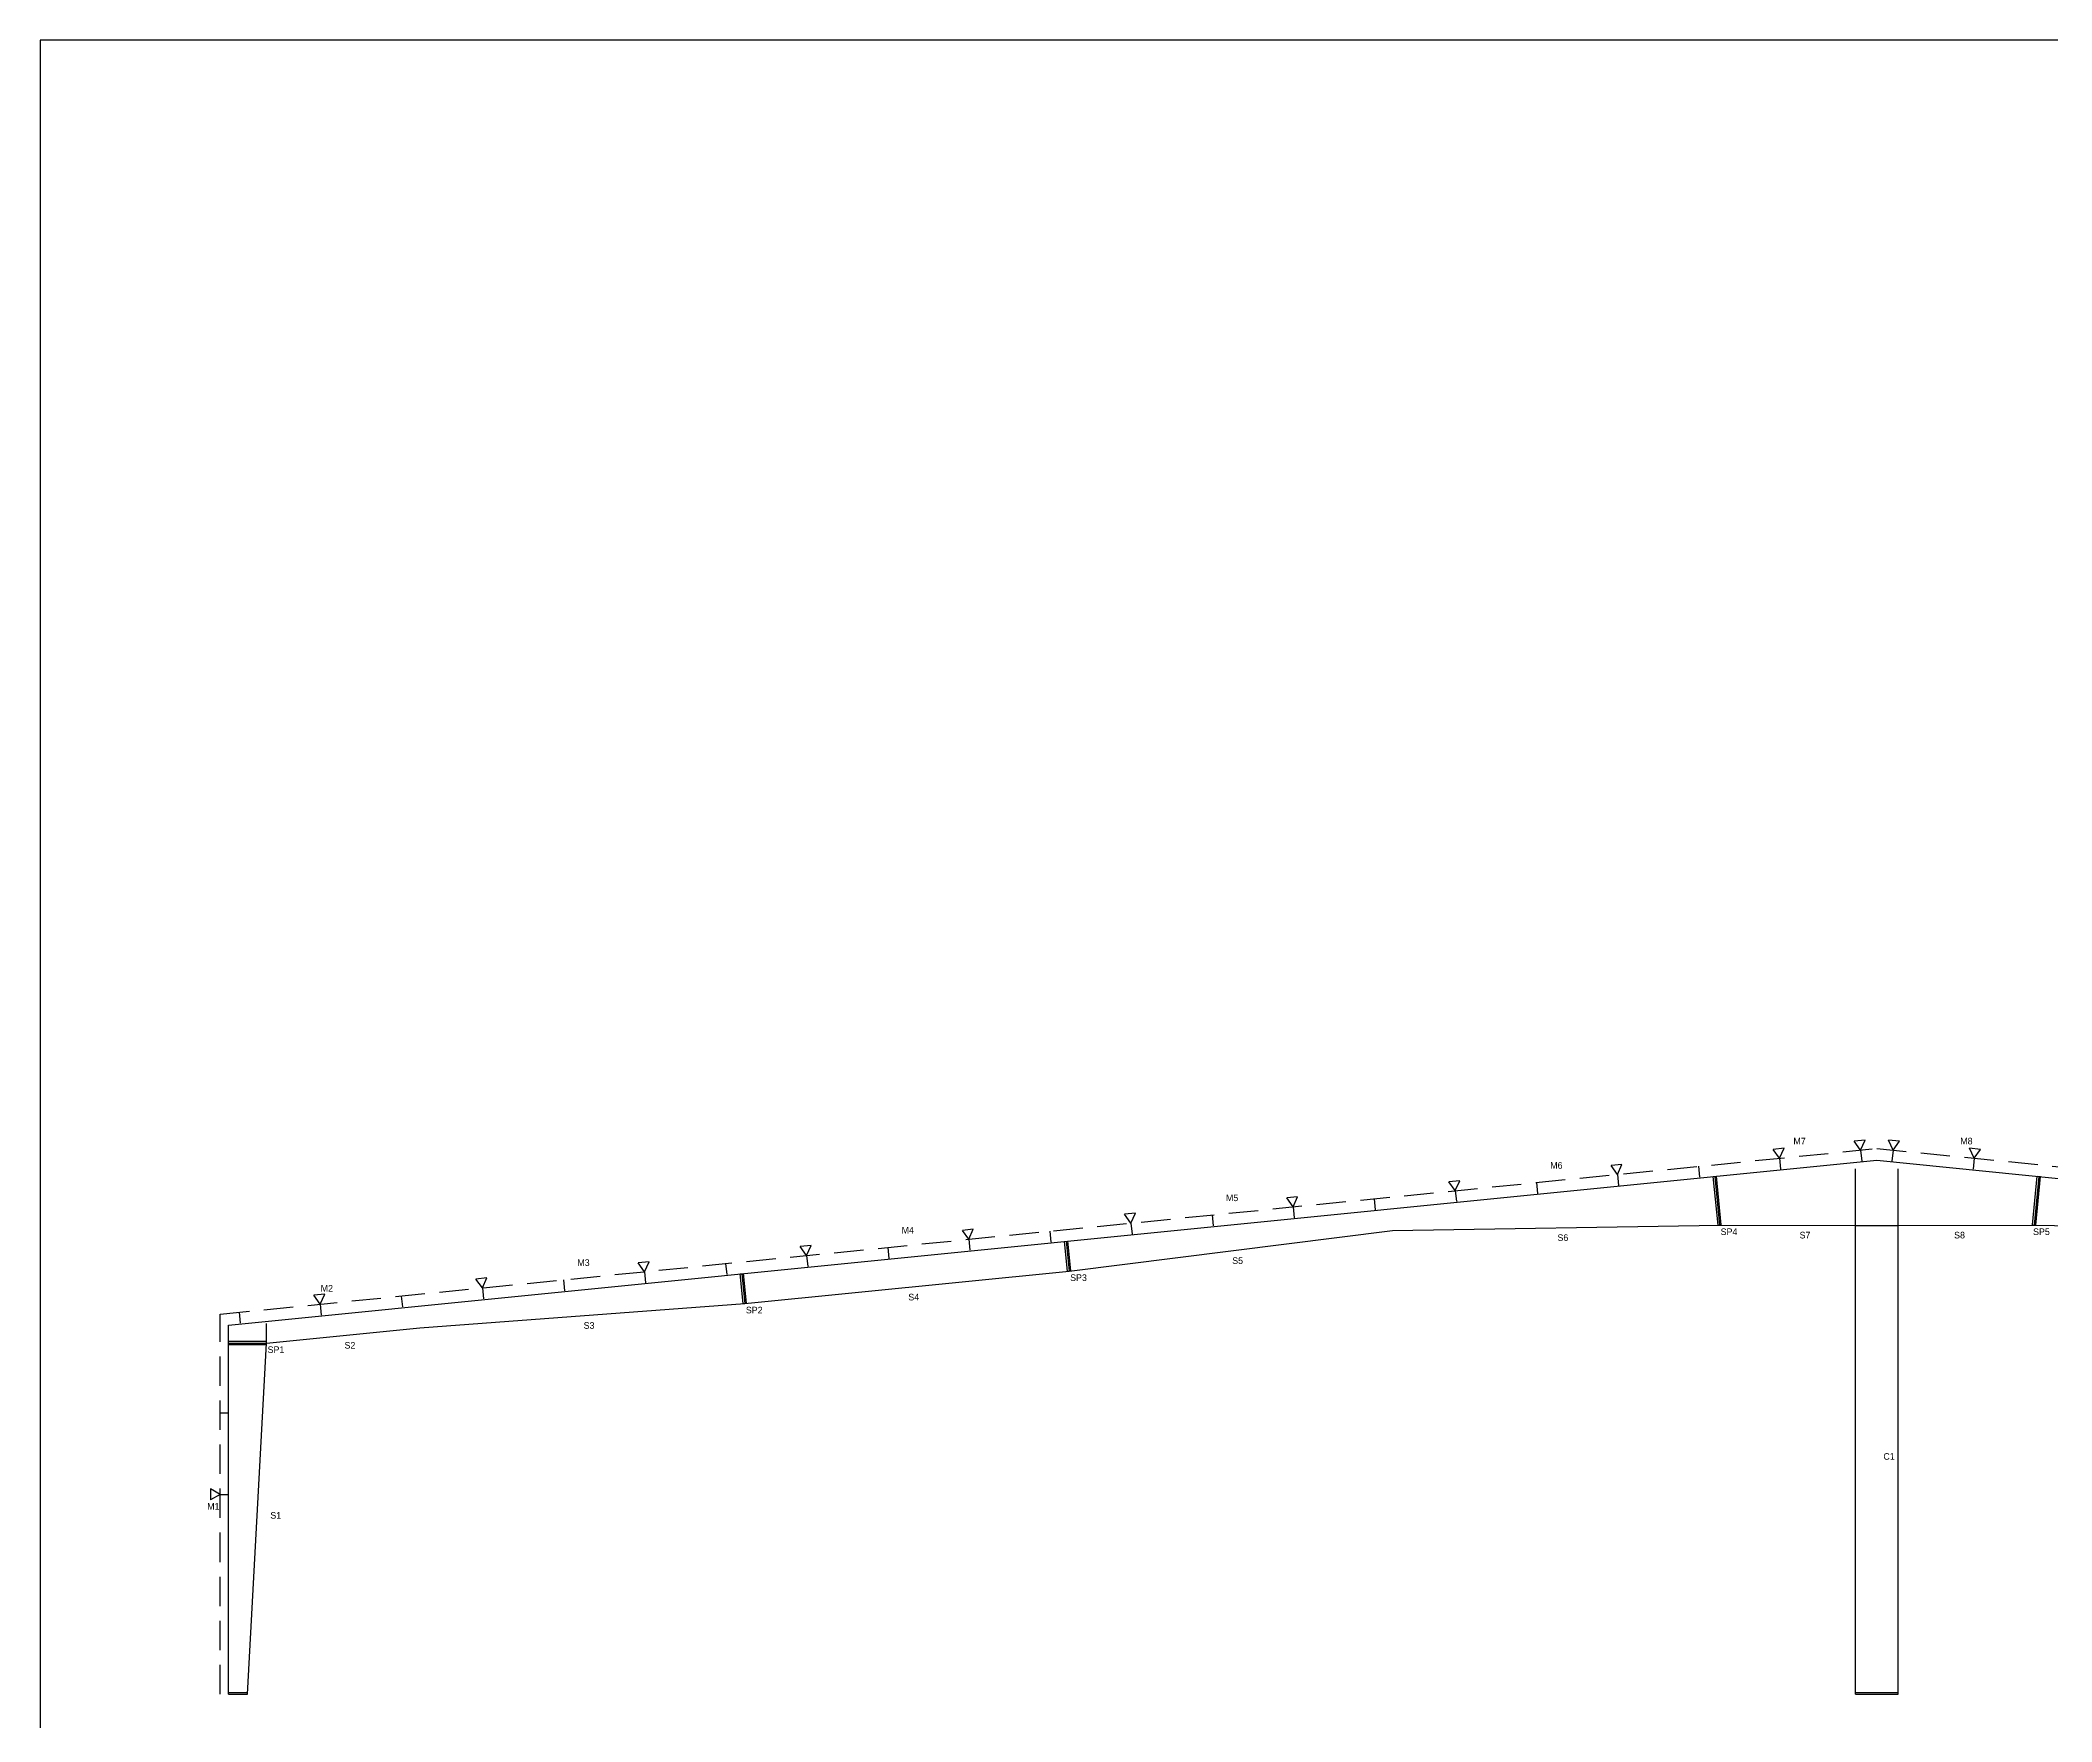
# Model space of a CAD drawing. Extents: x -3312 to 64312, y -20315 to 30460.
# Drawn here: x -3312 to 33720, y -508 to 30460 of the extents above; entities that cross this region are included whole.
import ezdxf

# ---------------------------------------------------------------- set-up
doc = ezdxf.new("R2010")
doc.units = 0
doc.linetypes.add('CONTIN', pattern=[0])
doc.linetypes.add('DASHED', pattern=[811.47, 540.98, -270.49])
doc.layers.get('0').update_dxf_attribs({"linetype": 'CONTIN'})
for name, color, linetype in [('1', 7, 'CONTIN'), ('10', 7, 'CONTIN'), ('16', 7, 'CONTIN'), ('20', 1, 'CONTIN'), ('3', 7, 'CONTIN'), ('5', 5, 'DASHED'), ('8', 5, 'DASHED'), ('9', 7, 'CONTIN')]:
    doc.layers.add(name, color=color, linetype=linetype)

msp = doc.modelspace()

# ---------------------------------------------------------------- linework, layer by layer
for p, q in [((64311.625, 30460.477), (-3311.626, 30460.477)), ((-3311.626, 30460.477), (-3311.626, -20256.961))]:
    msp.add_line(p, q)
at = {"layer": '1'}
for p, q in [((156, 6798.522), (30500, 9832.923)), ((30500, 9832.923), (60844, 6798.522)), ((15630.74, 7793.253), (21586.037, 8539.531)), ((21586.037, 8539.531), (27606.012, 8639.034)), ((27606.012, 8639.034), (30500, 8633.169)), ((30500, 8633.169), (33393.969, 8639.034)), ((33393.969, 8639.034), (39413.941, 8539.533)), ((9660.517, 7196.231), (15630.74, 7793.253)), ((3675.369, 6748.464), (9660.517, 7196.231)), ((156, 0), (156, 6798.522)), ((856, 6466.528), (3675.369, 6748.464)), ((506, 0), (856, 6466.528)), ((156, 0), (506, 0)), ((156, 0), (506, 0))]:
    msp.add_line(p, q, dxfattribs=at)
at = {"layer": '10'}
for p, q in [((30106.303, 8633.967), (30106.303, 9677.595)), ((30893.701, 8633.967), (30893.701, 9677.595)), ((856, 6466.528), (856, 6828.323))]:
    msp.add_line(p, q, dxfattribs=at)
at = {"layer": '20'}
for p, q in [((30106.301, 0), (30106.303, 8633.967)), ((30893.699, 0), (30893.701, 8633.967))]:
    msp.add_line(p, q, dxfattribs=at)
at = {"layer": '3'}
for p, q in [((28791.662, 10054.252), (28591.51, 10034.246)), ((28708.914, 9870.892), (28591.51, 10034.246)), ((28708.914, 9870.892), (28791.662, 10054.252)), ((30284.217, 10203.507), (30084.064, 10183.501)), ((30201.469, 10020.146), (30084.064, 10183.501)), ((30201.469, 10020.146), (30284.217, 10203.507)), ((30798.512, 10020.148), (30715.779, 10203.517)), ((30915.934, 10183.492), (30715.779, 10203.517)), ((30798.512, 10020.148), (30915.934, 10183.492)), ((32291.066, 9870.894), (32208.336, 10054.262)), ((32408.488, 10034.237), (32208.336, 10054.262)), ((32291.066, 9870.894), (32408.488, 10034.237)), ((25806.549, 9755.741), (25606.396, 9735.735)), ((25723.801, 9572.381), (25606.396, 9735.735)), ((25723.801, 9572.381), (25806.549, 9755.741)), ((22821.439, 9457.229), (22621.285, 9437.224)), ((22738.689, 9273.869), (22621.285, 9437.224)), ((22738.689, 9273.869), (22821.439, 9457.229)), ((19836.326, 9158.719), (19636.172, 9138.712)), ((19753.578, 8975.357), (19636.172, 9138.712)), ((19753.578, 8975.357), (19836.326, 9158.719)), ((13866.104, 8561.696), (13665.949, 8541.689)), ((13783.354, 8378.335), (13665.949, 8541.689)), ((13783.354, 8378.335), (13866.104, 8561.696)), ((16851.217, 8860.208), (16651.062, 8840.201)), ((16768.467, 8676.847), (16651.062, 8840.201)), ((16768.467, 8676.847), (16851.217, 8860.208)), ((10880.992, 8263.185), (10680.838, 8243.179)), ((10798.243, 8079.824), (10680.838, 8243.179)), ((10798.243, 8079.824), (10880.992, 8263.185)), ((7895.88, 7964.674), (7695.727, 7944.667)), ((7813.131, 7781.313), (7695.727, 7944.667)), ((7813.131, 7781.313), (7895.88, 7964.674)), ((4910.769, 7666.163), (4710.616, 7646.156)), ((4828.02, 7482.802), (4710.616, 7646.156)), ((4828.02, 7482.802), (4910.769, 7666.163)), ((1925.657, 7367.652), (1725.504, 7347.646)), ((1842.908, 7184.291), (1725.504, 7347.646)), ((1842.908, 7184.291), (1925.657, 7367.652)), ((-174.216, 3780.584), (-174.225, 3579.433)), ((0.001, 3680), (-174.216, 3780.584)), ((0.001, 3680), (-174.225, 3579.433))]:
    msp.add_line(p, q, dxfattribs=at)
at = {"layer": '5'}
for p, q in [((30201.469, 10020.146), (30221.689, 9817.955)), ((30798.512, 10020.148), (30778.293, 9817.957)), ((27216.355, 9721.636), (27236.576, 9519.443)), ((28708.914, 9870.892), (28729.133, 9668.699)), ((32291.066, 9870.894), (32270.848, 9668.702)), ((22738.689, 9273.869), (22758.91, 9071.678)), ((24231.244, 9423.124), (24251.463, 9220.933)), ((25723.801, 9572.381), (25744.021, 9370.188)), ((19753.578, 8975.357), (19773.797, 8773.166)), ((21246.135, 9124.613), (21266.355, 8922.422)), ((15275.91, 8527.591), (15296.13, 8325.399)), ((16768.467, 8676.847), (16788.686, 8474.655)), ((18261.021, 8826.103), (18281.242, 8623.91)), ((12290.798, 8229.08), (12311.018, 8026.888)), ((13783.354, 8378.335), (13803.573, 8176.144)), ((7813.131, 7781.313), (7833.351, 7579.122)), ((9305.687, 7930.568), (9325.906, 7728.377)), ((10798.243, 8079.824), (10818.463, 7877.632)), ((4828.02, 7482.802), (4848.239, 7280.61)), ((6320.576, 7632.057), (6340.795, 7429.865)), ((1842.908, 7184.291), (1863.127, 6982.099)), ((3335.464, 7333.546), (3355.683, 7131.354)), ((350.353, 7035.035), (370.572, 6832.843)), ((0.002, 5180), (150.002, 5180)), ((0.001, 3680), (150.001, 3680))]:
    msp.add_line(p, q, dxfattribs=at)
at = {"layer": '8'}
for p, q in [((0, 7000), (30500, 10050)), ((30500, 10050), (61000, 7000)), ((0, 0), (0, 7000))]:
    msp.add_line(p, q, dxfattribs=at)
at = {"layer": '9'}
for p, q in [((27486.131, 9531.535), (27546.787, 9537.602)), ((27575.684, 8636.002), (27486.131, 9531.535)), ((27516.459, 9534.568), (27606.012, 8639.034)), ((27636.34, 8642.067), (27546.787, 9537.602)), ((33363.641, 8642.067), (33453.191, 9537.604)), ((33483.52, 9534.57), (33393.969, 8639.034)), ((33424.297, 8636.002), (33513.848, 9531.537)), ((33453.191, 9537.604), (33513.848, 9531.537)), ((27575.684, 8636.002), (27636.34, 8642.067)), ((30106.303, 8633.967), (30893.701, 8633.967)), ((33363.641, 8642.067), (33424.297, 8636.002)), ((15545.686, 8337.491), (15606.342, 8343.557)), ((15600.412, 7790.22), (15545.686, 8337.491)), ((15576.014, 8340.523), (15630.74, 7793.253)), ((15661.069, 7796.286), (15606.342, 8343.557)), ((15600.412, 7790.22), (15661.069, 7796.286)), ((9575.461, 7740.468), (9636.119, 7746.534)), ((9630.188, 7193.198), (9575.461, 7740.468)), ((9605.79, 7743.501), (9660.517, 7196.231)), ((9690.846, 7199.264), (9636.119, 7746.534)), ((9630.188, 7193.198), (9690.846, 7199.264)), ((156, 6436.047), (156, 6497.008)), ((856, 6497.008), (156, 6497.008)), ((156, 6466.528), (856, 6466.528)), ((856, 6436.047), (156, 6436.047)), ((856, 6436.047), (856, 6497.008)), ((156, 30.48), (506, 30.48)), ((156, 0), (156, 30.48)), ((156, 0), (506, 0)), ((506, 0), (506, 30.48)), ((30106.301, 30.48), (30893.699, 30.48)), ((30106.301, 0), (30106.301, 30.48)), ((30106.301, 0), (30893.699, 0)), ((30893.699, 0), (30893.699, 30.48))]:
    msp.add_line(p, q, dxfattribs=at)

# ---------------------------------------------------------------- texts
at = {"layer": '16'}
for s, p in [('M7', (28964.062, 10125.383)), ('M8', (32035.924, 10125.384)), ('M6', (24487.184, 9677.693)), ('M5', (18516.961, 9080.672)), ('M4', (12546.738, 8483.649)), ('SP4', (27624.209, 8456.154)), ('SP5', (33375.77, 8456.154)), ('S6', (24620.287, 8346.653)), ('S7', (29077.27, 8393.472)), ('S8', (31922.721, 8393.472)), ('M3', (6576.515, 7886.627)), ('S5', (18632.652, 7923.762)), ('M2', (1851.62, 7414.138)), ('SP3', (15648.938, 7610.373)), ('SP2', (9678.714, 7013.351)), ('S4', (12669.892, 7252.112)), ('S3', (6692.206, 6729.717)), ('SP1', (874.197, 6283.647)), ('S2', (2289.947, 6364.867)), ('M1', (-237.84, 3399.261)), ('S1', (924.84, 3233.264))]:
    msp.add_text(s, height=121.92, dxfattribs=at).set_placement(p)
msp.add_text('C1', height=121.92, rotation=1, dxfattribs=at).set_placement((30621.92, 4316.584))

doc.saveas('drawing.dxf')
